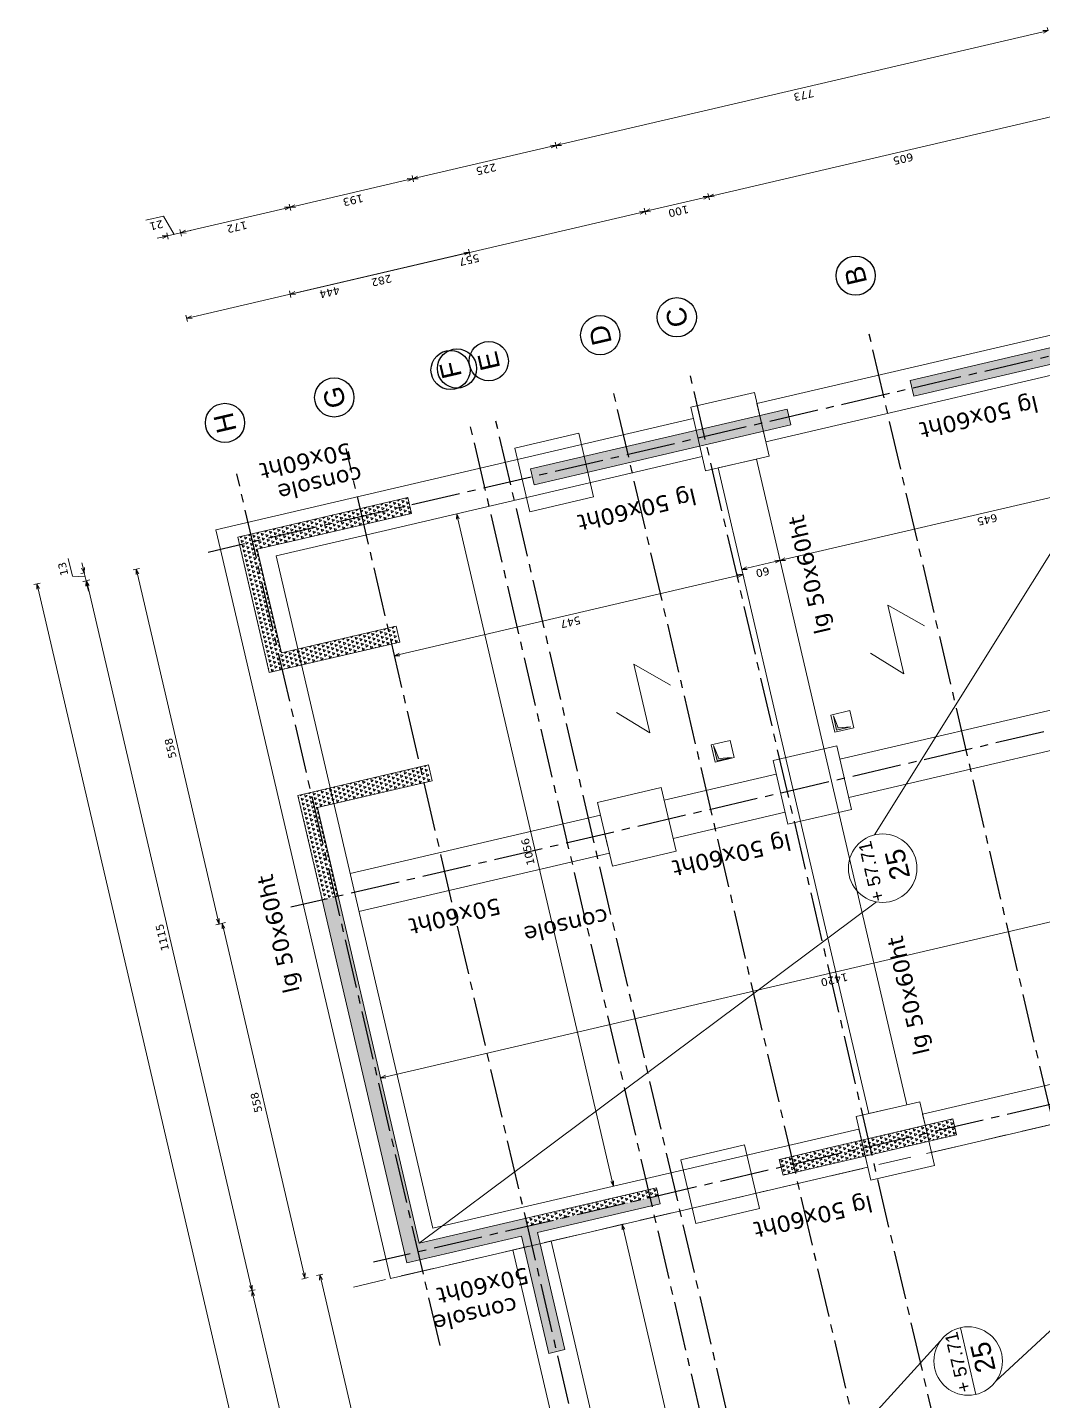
# Model space of a CAD drawing. Header units: metres. Extents: x -49 to 867749, y -579737 to 170817.
# Drawn here: x 596345.32 to 596360.85, y 139772.93 to 139793.93 of the extents above; entities that cross this region are included whole.
import ezdxf
from ezdxf.enums import TextEntityAlignment as Align

# ---------------------------------------------------------------- set-up
doc = ezdxf.new("R2010")
doc.units = ezdxf.units.M
doc.header["$MEASUREMENT"] = 0
doc.header["$PDMODE"] = 3
doc.header["$PDSIZE"] = 0.1
doc.linetypes.add('AXES2', pattern=[1.125, 0.75, -0.125, 0.125, -0.125])
doc.linetypes.add('CACHEX2', pattern=[0.75, 0.5, -0.25])
doc.layers.add('00-AXE-0.00', color=14, linetype='AXES2')
for name, color, linetype, lineweight in [('ACSP - Bois', 47, 'Continuous', 18), ('ACSP - Cotes', 7, 'Continuous', 18), ('ACSP - Fondations', 7, 'Continuous', 18), ('ACSP - Longrines', 7, 'Continuous', 18), ('ACSP - Trémie', 7, 'Continuous', 18)]:
    doc.layers.add(name, color=color, linetype=linetype, lineweight=lineweight)
doc.styles.add('ARIAL', font='arial.ttf')
doc.styles.add('COT', font='verdana.ttf')
doc.styles.add('locaux 100', font='verdana.ttf', dxfattribs={"height": 0.22})
doc.styles.get("Standard").update_dxf_attribs({"font": 'arial.ttf'})
doc.dimstyles.new('COT50', dxfattribs={"dimtxt": 0.12, "dimasz": 0.08, "dimexe": 0.05, "dimexo": 0, "dimgap": 0.05, "dimtad": 1, "dimdec": 0, "dimlfac": 100, "dimzin": 0, "dimdsep": 46, "dimtxsty": 'COT', "dimblk": 'OPEN30', "dimcen": 0.04, "dimdle": 0.05, "dimclrd": 256, "dimclre": 256, "dimclrt": 6, "dimadec": 0, "dimazin": 0, "dimtm": 1e-09, "dimtfac": 1, "dimtdec": 0, "dimtmove": 1, "dimatfit": 0, "dimldrblk": 'OPEN30', "dimfxl": 0.05, "dimfxlon": 1, "dimtolj": 1, "dimtzin": 0, "dimlwd": -1, "dimlwe": -1, "dimarcsym": 0})
pattern_1 = [(163.12127, (596372.97915, 139635.53859), (-0.054743143, -0.05126586), [0.0375, -0.0375]), (223.12127, (596372.97915, 139635.53859), (0.017025965, -0.073041882), [0.0375, -0.0375]), (103.12127, (596372.95178, 139635.51296), (-0.071769108, 0.021776023), [0.0375, -0.0375])]

# ---------------------------------------------------------------- blocks, each defined once
blk = doc.blocks.new('_Open30')
at = {"color": 0, "linetype": 'ByBlock', "lineweight": -2}
for p, q in [((-1, 0.27), (0, 0)), ((0, 0), (-1, -0.27)), ((0, 0), (-1, 0))]:
    blk.add_line(p, q, dxfattribs=at)
blk = doc.blocks.new('*D969')
at = {"layer": 'ACSP - Cotes', "transparency": 16777216}
for p, q in [((596360.856, 139793.866), (596353.485, 139792.148)), ((596360.934, 139793.885), (596360.922, 139793.933)), ((596353.419, 139792.082), (596353.396, 139792.179))]:
    blk.add_line(p, q, dxfattribs=at)
at = {"layer": 'Defpoints', "color": 0, "transparency": 16777216}
for p in [(596360.934, 139793.885), (596353.408, 139792.13), (596354.266, 139788.448)]:
    blk.add_point(p, dxfattribs=at)
at = {"layer": 'ACSP - Cotes', "transparency": 16777216, "xscale": 0.08, "yscale": 0.08, "zscale": 0.08}
for p, rotation in [((596360.934, 139793.885), 13.12127038304243), ((596353.408, 139792.13), 193.1212703830424)]:
    blk.add_blockref('_Open30', p, dxfattribs=dict(at, rotation=rotation))
at = {"layer": 'ACSP - Cotes', "color": 6, "transparency": 16777216, "insert": (596357.196, 139792.898), "char_height": 0.12, "attachment_point": 5, "rotation": 193.1213, "style": 'COT'}
blk.add_mtext('\\A1;773', dxfattribs=at)
blk = doc.blocks.new('*D970')
at = {"layer": 'ACSP - Cotes', "transparency": 16777216}
for p, q in [((596353.419, 139792.082), (596353.396, 139792.179)), ((596353.33, 139792.112), (596351.294, 139791.638)), ((596351.228, 139791.571), (596351.205, 139791.668))]:
    blk.add_line(p, q, dxfattribs=at)
at = {"layer": 'Defpoints', "color": 0, "transparency": 16777216}
for p in [(596351.216, 139791.62), (596354.266, 139788.448), (596352.075, 139787.937)]:
    blk.add_point(p, dxfattribs=at)
at = {"layer": 'ACSP - Cotes', "transparency": 16777216, "xscale": 0.08, "yscale": 0.08, "zscale": 0.08}
for p, rotation in [((596353.408, 139792.13), 13.12127038304243), ((596351.216, 139791.62), 193.1212703830424)]:
    blk.add_blockref('_Open30', p, dxfattribs=dict(at, rotation=rotation))
at = {"layer": 'ACSP - Cotes', "color": 6, "transparency": 16777216, "insert": (596352.337, 139791.765), "char_height": 0.12, "attachment_point": 5, "rotation": 193.1213, "style": 'COT'}
blk.add_mtext('\\A1;225', dxfattribs=at)
blk = doc.blocks.new('*D971')
at = {"layer": 'ACSP - Cotes', "transparency": 16777216}
for p, q in [((596351.138, 139791.601), (596349.416, 139791.2)), ((596351.228, 139791.571), (596351.205, 139791.668)), ((596349.35, 139791.133), (596349.327, 139791.231))]:
    blk.add_line(p, q, dxfattribs=at)
at = {"layer": 'Defpoints', "color": 0, "transparency": 16777216}
for p in [(596349.339, 139791.182), (596352.075, 139787.937), (596350.198, 139787.495)]:
    blk.add_point(p, dxfattribs=at)
at = {"layer": 'ACSP - Cotes', "transparency": 16777216, "xscale": 0.08, "yscale": 0.08, "zscale": 0.08}
for p, rotation in [((596351.216, 139791.62), 13.12127038304243), ((596349.339, 139791.182), 193.1212703830424)]:
    blk.add_blockref('_Open30', p, dxfattribs=dict(at, rotation=rotation))
at = {"layer": 'ACSP - Cotes', "color": 6, "transparency": 16777216, "insert": (596350.303, 139791.291), "char_height": 0.12, "attachment_point": 5, "rotation": 193.1213, "style": 'COT'}
blk.add_mtext('\\A1;193', dxfattribs=at)
blk = doc.blocks.new('*D972')
at = {"layer": 'ACSP - Cotes', "transparency": 16777216}
for p, q in [((596349.261, 139791.164), (596347.744, 139790.81)), ((596349.35, 139791.133), (596349.327, 139791.231)), ((596347.677, 139790.743), (596347.654, 139790.841))]:
    blk.add_line(p, q, dxfattribs=at)
at = {"layer": 'Defpoints', "color": 0, "transparency": 16777216}
for p in [(596347.666, 139790.792), (596350.198, 139787.495), (596348.525, 139787.105)]:
    blk.add_point(p, dxfattribs=at)
at = {"layer": 'ACSP - Cotes', "transparency": 16777216, "xscale": 0.08, "yscale": 0.08, "zscale": 0.08}
for p, rotation in [((596349.339, 139791.182), 13.12127038304243), ((596347.666, 139790.792), 193.1212703830424)]:
    blk.add_blockref('_Open30', p, dxfattribs=dict(at, rotation=rotation))
at = {"layer": 'ACSP - Cotes', "color": 6, "transparency": 16777216, "insert": (596348.527, 139790.879), "char_height": 0.12, "attachment_point": 5, "rotation": 193.1213, "style": 'COT'}
blk.add_mtext('\\A1;172', dxfattribs=at)
blk = doc.blocks.new('*D973')
at = {"layer": 'ACSP - Cotes', "transparency": 16777216}
for p, q in [((596347.405, 139791.048), (596347.133, 139790.985)), ((596347.565, 139790.768), (596347.405, 139791.048)), ((596347.387, 139790.727), (596347.309, 139790.709)), ((596347.476, 139790.696), (596347.453, 139790.794)), ((596347.666, 139790.792), (596347.465, 139790.745)), ((596347.666, 139790.792), (596347.465, 139790.745)), ((596347.677, 139790.743), (596347.654, 139790.841)), ((596347.744, 139790.81), (596347.822, 139790.828))]:
    blk.add_line(p, q, dxfattribs=at)
at = {"layer": 'Defpoints', "color": 0, "transparency": 16777216}
for p in [(596347.465, 139790.745), (596348.525, 139787.105), (596348.539, 139786.137)]:
    blk.add_point(p, dxfattribs=at)
at = {"layer": 'ACSP - Cotes', "transparency": 16777216, "xscale": 0.08, "yscale": 0.08, "zscale": 0.08}
for p, rotation in [((596347.465, 139790.745), 13.12127038304243), ((596347.666, 139790.792), 193.1212703830424)]:
    blk.add_blockref('_Open30', p, dxfattribs=dict(at, rotation=rotation))
at = {"layer": 'ACSP - Cotes', "color": 6, "transparency": 16777216, "insert": (596347.294, 139790.908), "char_height": 0.12, "attachment_point": 5, "rotation": 193.1213, "style": 'COT'}
blk.add_mtext('\\A1;21', dxfattribs=at)
blk = doc.blocks.new('*D981')
at = {"layer": 'ACSP - Cotes', "transparency": 16777216}
for p, q in [((596348.807, 139774.623), (596348.71, 139774.6)), ((596350.364, 139767.726), (596348.777, 139774.533)), ((596350.431, 139767.659), (596350.333, 139767.637))]:
    blk.add_line(p, q, dxfattribs=at)
at = {"layer": 'Defpoints', "color": 0, "transparency": 16777216}
for p in [(596352.366, 139775.452), (596348.759, 139774.611), (596353.99, 139768.489)]:
    blk.add_point(p, dxfattribs=at)
at = {"layer": 'ACSP - Cotes', "transparency": 16777216, "xscale": 0.08, "yscale": 0.08, "zscale": 0.08}
for p, rotation in [((596348.759, 139774.611), 103.1212703794849), ((596350.382, 139767.648), 283.1212703794849)]:
    blk.add_blockref('_Open30', p, dxfattribs=dict(at, rotation=rotation))
at = {"layer": 'ACSP - Cotes', "color": 6, "transparency": 16777216, "insert": (596349.462, 139771.104), "char_height": 0.12, "attachment_point": 5, "rotation": 103.1213, "style": 'COT'}
blk.add_mtext('\\A1;715', dxfattribs=at)
blk = doc.blocks.new('*D982')
at = {"layer": 'ACSP - Cotes', "transparency": 16777216}
for p, q in [((596346.276, 139785.482), (596346.179, 139785.459)), ((596348.741, 139774.689), (596346.246, 139785.392)), ((596348.807, 139774.623), (596348.71, 139774.6))]:
    blk.add_line(p, q, dxfattribs=at)
at = {"layer": 'Defpoints', "color": 0, "transparency": 16777216}
for p in [(596349.835, 139786.311), (596346.227, 139785.47), (596352.366, 139775.452)]:
    blk.add_point(p, dxfattribs=at)
at = {"layer": 'ACSP - Cotes', "transparency": 16777216, "xscale": 0.08, "yscale": 0.08, "zscale": 0.08}
for p, rotation in [((596346.227, 139785.47), 103.1212703794849), ((596348.759, 139774.611), 283.1212703794849)]:
    blk.add_blockref('_Open30', p, dxfattribs=dict(at, rotation=rotation))
at = {"layer": 'ACSP - Cotes', "color": 6, "transparency": 16777216, "insert": (596347.385, 139780.015), "char_height": 0.12, "attachment_point": 5, "rotation": 103.1213, "style": 'COT'}
blk.add_mtext('\\A1;1115', dxfattribs=at)
blk = doc.blocks.new('*D948')
at = {"layer": 'ACSP - Cotes', "transparency": 16777216}
for p, q in [((596345.421, 139785.41), (596345.518, 139785.433)), ((596359.064, 139727.098), (596345.487, 139785.344)), ((596359.034, 139727.009), (596359.131, 139727.032))]:
    blk.add_line(p, q, dxfattribs=at)
at = {"layer": 'Defpoints', "color": 0, "transparency": 16777216}
for p in [(596345.323, 139785.388), (596345.469, 139785.422), (596358.937, 139726.986)]:
    blk.add_point(p, dxfattribs=at)
at = {"layer": 'ACSP - Cotes', "transparency": 16777216, "xscale": 0.08, "yscale": 0.08, "zscale": 0.08}
for p, rotation in [((596345.469, 139785.422), 103.1212703830424), ((596359.083, 139727.02), 283.1212703830424)]:
    blk.add_blockref('_Open30', p, dxfattribs=dict(at, rotation=rotation))
at = {"layer": 'ACSP - Cotes', "color": 6, "transparency": 16777216, "insert": (596352.166, 139756.196), "char_height": 0.12, "attachment_point": 5, "rotation": 103.1213, "style": 'COT'}
blk.add_mtext('\\A1;5997', dxfattribs=at)
blk = doc.blocks.new('*D949')
at = {"layer": 'ACSP - Cotes', "transparency": 16777216}
for p, q in [((596346.01, 139785.541), (596345.947, 139785.809)), ((596346.173, 139785.668), (596346.155, 139785.746)), ((596346.205, 139785.529), (596346.01, 139785.541)), ((596346.199, 139785.592), (596346.142, 139785.579)), ((596346.227, 139785.47), (596346.171, 139785.457)), ((596346.219, 139785.468), (596346.191, 139785.59)), ((596346.219, 139785.468), (596346.191, 139785.59)), ((596346.238, 139785.39), (596346.256, 139785.312))]:
    blk.add_line(p, q, dxfattribs=at)
at = {"layer": 'Defpoints', "color": 0, "transparency": 16777216}
for p in [(596346.191, 139785.59), (596346.199, 139785.592), (596346.227, 139785.47)]:
    blk.add_point(p, dxfattribs=at)
at = {"layer": 'ACSP - Cotes', "transparency": 16777216, "xscale": 0.08, "yscale": 0.08, "zscale": 0.08}
for p, rotation in [((596346.191, 139785.59), 283.1212703830424), ((596346.219, 139785.468), 103.1212703830424)]:
    blk.add_blockref('_Open30', p, dxfattribs=dict(at, rotation=rotation))
at = {"layer": 'ACSP - Cotes', "color": 6, "transparency": 16777216, "insert": (596345.869, 139785.65), "char_height": 0.12, "attachment_point": 5, "rotation": 103.1213, "style": 'COT'}
blk.add_mtext('\\A1;13', dxfattribs=at)
blk = doc.blocks.new('*D956')
at = {"layer": 'ACSP - Cotes', "transparency": 16777216}
for p, q in [((596354.421, 139775.623), (596354.373, 139775.612)), ((596355.889, 139769.329), (596354.439, 139775.545)), ((596355.907, 139769.251), (596355.858, 139769.24))]:
    blk.add_line(p, q, dxfattribs=at)
at = {"layer": 'Defpoints', "color": 0, "transparency": 16777216}
for p in [(596354.421, 139775.623), (596354.421, 139775.623), (596355.907, 139769.251)]:
    blk.add_point(p, dxfattribs=at)
at = {"layer": 'ACSP - Cotes', "transparency": 16777216, "xscale": 0.08, "yscale": 0.08, "zscale": 0.08}
for p, rotation in [((596354.421, 139775.623), 103.1212703830424), ((596355.907, 139769.251), 283.1212703830424)]:
    blk.add_blockref('_Open30', p, dxfattribs=dict(at, rotation=rotation))
at = {"layer": 'ACSP - Cotes', "color": 6, "transparency": 16777216, "insert": (596355.055, 139772.412), "char_height": 0.12, "attachment_point": 5, "rotation": 103.1213, "style": 'COT'}
blk.add_mtext('\\A1;654', dxfattribs=at)
blk = doc.blocks.new('*D957')
at = {"layer": 'ACSP - Cotes', "transparency": 16777216}
for p, q in [((596351.889, 139786.492), (596351.937, 139786.504)), ((596354.268, 139776.286), (596351.907, 139786.415)), ((596354.286, 139776.208), (596354.335, 139776.219))]:
    blk.add_line(p, q, dxfattribs=at)
at = {"layer": 'Defpoints', "color": 0, "transparency": 16777216}
for p in [(596351.889, 139786.492), (596351.889, 139786.492), (596354.286, 139776.208)]:
    blk.add_point(p, dxfattribs=at)
at = {"layer": 'ACSP - Cotes', "transparency": 16777216, "xscale": 0.08, "yscale": 0.08, "zscale": 0.08}
for p, rotation in [((596351.889, 139786.492), 103.1212703830424), ((596354.286, 139776.208), 283.1212703830424)]:
    blk.add_blockref('_Open30', p, dxfattribs=dict(at, rotation=rotation))
at = {"layer": 'ACSP - Cotes', "color": 6, "transparency": 16777216, "insert": (596352.978, 139781.325), "char_height": 0.12, "attachment_point": 5, "rotation": 103.1213, "style": 'COT'}
blk.add_mtext('\\A1;1056', dxfattribs=at)
blk = doc.blocks.new('*D986')
at = {"layer": 'ACSP - Cotes', "transparency": 16777216}
for p, q in [((596350.802, 139777.883), (596364.476, 139781.07)), ((596364.565, 139781.04), (596364.542, 139781.137)), ((596350.735, 139777.816), (596350.712, 139777.913))]:
    blk.add_line(p, q, dxfattribs=at)
at = {"layer": 'Defpoints', "color": 0, "transparency": 16777216}
for p in [(596364.554, 139781.088), (596364.605, 139780.869), (596350.775, 139777.645)]:
    blk.add_point(p, dxfattribs=at)
at = {"layer": 'ACSP - Cotes', "transparency": 16777216, "xscale": 0.08, "yscale": 0.08, "zscale": 0.08}
for p, rotation in [((596364.554, 139781.088), 13.12127038304243), ((596350.724, 139777.865), 193.1212703830424)]:
    blk.add_blockref('_Open30', p, dxfattribs=dict(at, rotation=rotation))
at = {"layer": 'ACSP - Cotes', "color": 6, "transparency": 16777216, "insert": (596357.664, 139779.367), "char_height": 0.12, "attachment_point": 5, "rotation": 193.1213, "style": 'COT'}
blk.add_mtext('\\A1;1420', dxfattribs=at)
blk = doc.blocks.new('*D988')
at = {"layer": 'ACSP - Cotes', "transparency": 16777216}
for p, q in [((596361.561, 139792.702), (596355.821, 139791.364)), ((596361.627, 139792.768), (596361.65, 139792.671)), ((596355.754, 139791.297), (596355.731, 139791.394))]:
    blk.add_line(p, q, dxfattribs=at)
at = {"layer": 'Defpoints', "color": 0, "transparency": 16777216}
for p in [(596361.564, 139793.039), (596355.743, 139791.345), (596356.441, 139788.351)]:
    blk.add_point(p, dxfattribs=at)
at = {"layer": 'ACSP - Cotes', "transparency": 16777216, "xscale": 0.08, "yscale": 0.08, "zscale": 0.08}
for p, rotation in [((596361.639, 139792.72), 13.12127037986355), ((596355.743, 139791.345), 193.1212703798636)]:
    blk.add_blockref('_Open30', p, dxfattribs=dict(at, rotation=rotation))
at = {"layer": 'ACSP - Cotes', "color": 6, "transparency": 16777216, "insert": (596358.716, 139791.923), "char_height": 0.12, "attachment_point": 5, "rotation": 193.1213, "style": 'COT'}
blk.add_mtext('\\A1;605', dxfattribs=at)
blk = doc.blocks.new('*D989')
at = {"layer": 'ACSP - Cotes', "transparency": 16777216}
for p, q in [((596355.754, 139791.297), (596355.731, 139791.394)), ((596354.78, 139791.07), (596354.757, 139791.167)), ((596355.665, 139791.327), (596354.847, 139791.137))]:
    blk.add_line(p, q, dxfattribs=at)
at = {"layer": 'Defpoints', "color": 0, "transparency": 16777216}
for p in [(596354.769, 139791.118), (596356.441, 139788.351), (596355.467, 139788.124)]:
    blk.add_point(p, dxfattribs=at)
at = {"layer": 'ACSP - Cotes', "transparency": 16777216, "xscale": 0.08, "yscale": 0.08, "zscale": 0.08}
for p, rotation in [((596355.743, 139791.345), 13.12127037986355), ((596354.769, 139791.118), 193.1212703798636)]:
    blk.add_blockref('_Open30', p, dxfattribs=dict(at, rotation=rotation))
at = {"layer": 'ACSP - Cotes', "color": 6, "transparency": 16777216, "insert": (596355.281, 139791.122), "char_height": 0.12, "attachment_point": 5, "rotation": 193.1213, "style": 'COT'}
blk.add_mtext('\\A1;100', dxfattribs=at)
blk = doc.blocks.new('*D990')
at = {"layer": 'ACSP - Cotes', "transparency": 16777216}
for p, q in [((596354.78, 139791.07), (596354.757, 139791.167)), ((596354.691, 139791.1), (596349.418, 139789.871)), ((596349.352, 139789.804), (596349.329, 139789.902))]:
    blk.add_line(p, q, dxfattribs=at)
at = {"layer": 'Defpoints', "color": 0, "transparency": 16777216}
for p in [(596349.34, 139789.853), (596355.467, 139788.124), (596350.078, 139786.687)]:
    blk.add_point(p, dxfattribs=at)
at = {"layer": 'ACSP - Cotes', "transparency": 16777216, "xscale": 0.08, "yscale": 0.08, "zscale": 0.08}
for p, rotation in [((596354.769, 139791.118), 13.12127037986355), ((596349.34, 139789.853), 193.1212703798636)]:
    blk.add_blockref('_Open30', p, dxfattribs=dict(at, rotation=rotation))
at = {"layer": 'ACSP - Cotes', "color": 6, "transparency": 16777216, "insert": (596352.08, 139790.377), "char_height": 0.12, "attachment_point": 5, "rotation": 193.1213, "style": 'COT'}
blk.add_mtext('\\A1;557', dxfattribs=at)
blk = doc.blocks.new('*D991')
at = {"layer": 'ACSP - Cotes', "transparency": 16777216}
for p, q in [((596352.093, 139790.443), (596352.07, 139790.541)), ((596349.418, 139789.871), (596352.004, 139790.474)), ((596349.352, 139789.804), (596349.329, 139789.902))]:
    blk.add_line(p, q, dxfattribs=at)
at = {"layer": 'Defpoints', "color": 0, "transparency": 16777216}
for p in [(596352.082, 139790.492), (596352.78, 139787.498), (596350.078, 139786.687)]:
    blk.add_point(p, dxfattribs=at)
at = {"layer": 'ACSP - Cotes', "transparency": 16777216, "xscale": 0.08, "yscale": 0.08, "zscale": 0.08}
for p, rotation in [((596352.082, 139790.492), 13.12127037986355), ((596349.34, 139789.853), 193.1212703798636)]:
    blk.add_blockref('_Open30', p, dxfattribs=dict(at, rotation=rotation))
at = {"layer": 'ACSP - Cotes', "color": 6, "transparency": 16777216, "insert": (596350.737, 139790.063), "char_height": 0.12, "attachment_point": 5, "rotation": 193.1213, "style": 'COT'}
blk.add_mtext('\\A1;282', dxfattribs=at)
blk = doc.blocks.new('*D992')
at = {"layer": 'ACSP - Cotes', "transparency": 16777216}
for p, q in [((596352.093, 139790.443), (596352.07, 139790.541)), ((596352.004, 139790.474), (596347.836, 139789.502)), ((596347.77, 139789.436), (596347.747, 139789.533))]:
    blk.add_line(p, q, dxfattribs=at)
at = {"layer": 'Defpoints', "color": 0, "transparency": 16777216}
for p in [(596347.759, 139789.484), (596352.78, 139787.498), (596348.539, 139786.137)]:
    blk.add_point(p, dxfattribs=at)
at = {"layer": 'ACSP - Cotes', "transparency": 16777216, "xscale": 0.08, "yscale": 0.08, "zscale": 0.08}
for p, rotation in [((596352.082, 139790.492), 13.12127037986355), ((596347.759, 139789.484), 193.1212703798636)]:
    blk.add_blockref('_Open30', p, dxfattribs=dict(at, rotation=rotation))
at = {"layer": 'ACSP - Cotes', "color": 6, "transparency": 16777216, "insert": (596349.945, 139789.881), "char_height": 0.12, "attachment_point": 5, "rotation": 193.1213, "style": 'COT'}
blk.add_mtext('\\A1;444', dxfattribs=at)
blk = doc.blocks.new('*D1018')
at = {"layer": 'ACSP - Cotes', "transparency": 16777216}
for p, q in [((596349.843, 139774.864), (596349.746, 139774.841)), ((596351.4, 139767.967), (596349.813, 139774.775)), ((596351.466, 139767.901), (596351.369, 139767.878))]:
    blk.add_line(p, q, dxfattribs=at)
at = {"layer": 'Defpoints', "color": 0, "transparency": 16777216}
for p in [(596351.33, 139775.211), (596349.795, 139774.853), (596354.163, 139768.529)]:
    blk.add_point(p, dxfattribs=at)
at = {"layer": 'ACSP - Cotes', "transparency": 16777216, "xscale": 0.08, "yscale": 0.08, "zscale": 0.08}
for p, rotation in [((596349.795, 139774.853), 103.121270379485), ((596351.418, 139767.889), 283.121270379485)]:
    blk.add_blockref('_Open30', p, dxfattribs=dict(at, rotation=rotation))
at = {"layer": 'ACSP - Cotes', "color": 6, "transparency": 16777216, "insert": (596350.498, 139771.346), "char_height": 0.12, "attachment_point": 5, "rotation": 103.1213, "style": 'COT'}
blk.add_mtext('\\A1;715', dxfattribs=at)
blk = doc.blocks.new('*D1019')
at = {"layer": 'ACSP - Cotes', "transparency": 16777216}
for p, q in [((596348.351, 139780.241), (596348.253, 139780.218)), ((596349.549, 139774.878), (596348.32, 139780.151)), ((596349.616, 139774.811), (596349.519, 139774.788))]:
    blk.add_line(p, q, dxfattribs=at)
at = {"layer": 'Defpoints', "color": 0, "transparency": 16777216}
for p in [(596350.065, 139780.64), (596348.302, 139780.229), (596351.33, 139775.211)]:
    blk.add_point(p, dxfattribs=at)
at = {"layer": 'ACSP - Cotes', "transparency": 16777216, "xscale": 0.08, "yscale": 0.08, "zscale": 0.08}
for p, rotation in [((596348.302, 139780.229), 103.121270379485), ((596349.567, 139774.8), 283.121270379485)]:
    blk.add_blockref('_Open30', p, dxfattribs=dict(at, rotation=rotation))
at = {"layer": 'ACSP - Cotes', "color": 6, "transparency": 16777216, "insert": (596348.825, 139777.489), "char_height": 0.12, "attachment_point": 5, "rotation": 103.1213, "style": 'COT'}
blk.add_mtext('\\A1;558', dxfattribs=at)
blk = doc.blocks.new('*D1020')
at = {"layer": 'ACSP - Cotes', "transparency": 16777216}
for p, q in [((596347.036, 139785.659), (596346.939, 139785.636)), ((596348.235, 139780.296), (596347.006, 139785.569)), ((596348.302, 139780.229), (596348.204, 139780.207))]:
    blk.add_line(p, q, dxfattribs=at)
at = {"layer": 'Defpoints', "color": 0, "transparency": 16777216}
for p in [(596348.799, 139786.07), (596346.988, 139785.647), (596350.065, 139780.64)]:
    blk.add_point(p, dxfattribs=at)
at = {"layer": 'ACSP - Cotes', "transparency": 16777216, "xscale": 0.08, "yscale": 0.08, "zscale": 0.08}
for p, rotation in [((596346.988, 139785.647), 103.121270379485), ((596348.253, 139780.218), 283.121270379485)]:
    blk.add_blockref('_Open30', p, dxfattribs=dict(at, rotation=rotation))
at = {"layer": 'ACSP - Cotes', "color": 6, "transparency": 16777216, "insert": (596347.511, 139782.907), "char_height": 0.12, "attachment_point": 5, "rotation": 103.1213, "style": 'COT'}
blk.add_mtext('\\A1;558', dxfattribs=at)
blk = doc.blocks.new('*D1021')
at = {"layer": 'ACSP - Cotes', "transparency": 16777216}
for p, q in [((596356.25, 139785.644), (596356.239, 139785.693)), ((596356.328, 139785.663), (596356.757, 139785.763)), ((596356.835, 139785.781), (596356.823, 139785.829))]:
    blk.add_line(p, q, dxfattribs=at)
at = {"layer": 'Defpoints', "color": 0, "transparency": 16777216}
for p in [(596356.835, 139785.781), (596356.835, 139785.781), (596356.25, 139785.644)]:
    blk.add_point(p, dxfattribs=at)
at = {"layer": 'ACSP - Cotes', "transparency": 16777216, "xscale": 0.08, "yscale": 0.08, "zscale": 0.08}
for p, rotation in [((596356.25, 139785.644), 193.1212703798636), ((596356.835, 139785.781), 13.12127037986355)]:
    blk.add_blockref('_Open30', p, dxfattribs=dict(at, rotation=rotation))
at = {"layer": 'ACSP - Cotes', "color": 6, "transparency": 16777216, "insert": (596356.568, 139785.603), "char_height": 0.12, "attachment_point": 5, "rotation": 193.1213, "style": 'COT'}
blk.add_mtext('\\A1;60', dxfattribs=at)
blk = doc.blocks.new('*D1022')
at = {"layer": 'ACSP - Cotes', "transparency": 16777216}
for p, q in [((596356.912, 139785.799), (596363.04, 139787.227)), ((596363.118, 139787.245), (596363.107, 139787.294)), ((596356.835, 139785.781), (596356.823, 139785.829))]:
    blk.add_line(p, q, dxfattribs=at)
at = {"layer": 'Defpoints', "color": 0, "transparency": 16777216}
for p in [(596363.118, 139787.245), (596363.118, 139787.245), (596356.835, 139785.781)]:
    blk.add_point(p, dxfattribs=at)
at = {"layer": 'ACSP - Cotes', "transparency": 16777216, "xscale": 0.08, "yscale": 0.08, "zscale": 0.08}
for p, rotation in [((596363.118, 139787.245), 13.12127037986355), ((596356.835, 139785.781), 193.1212703798636)]:
    blk.add_blockref('_Open30', p, dxfattribs=dict(at, rotation=rotation))
at = {"layer": 'ACSP - Cotes', "color": 6, "transparency": 16777216, "insert": (596360.002, 139786.404), "char_height": 0.12, "attachment_point": 5, "rotation": 193.1213, "style": 'COT'}
blk.add_mtext('\\A1;645', dxfattribs=at)
blk = doc.blocks.new('*D1025')
at = {"layer": 'ACSP - Cotes', "transparency": 16777216}
for p, q in [((596356.191, 139785.548), (596351.015, 139784.342)), ((596356.257, 139785.615), (596356.28, 139785.517)), ((596350.949, 139784.275), (596350.926, 139784.372))]:
    blk.add_line(p, q, dxfattribs=at)
at = {"layer": 'Defpoints', "color": 0, "transparency": 16777216}
for p in [(596356.25, 139785.644), (596350.937, 139784.323), (596351.638, 139781.315)]:
    blk.add_point(p, dxfattribs=at)
at = {"layer": 'ACSP - Cotes', "transparency": 16777216, "xscale": 0.08, "yscale": 0.08, "zscale": 0.08}
for p, rotation in [((596356.268, 139785.566), 13.12127037986355), ((596350.937, 139784.323), 193.1212703798636)]:
    blk.add_blockref('_Open30', p, dxfattribs=dict(at, rotation=rotation))
at = {"layer": 'ACSP - Cotes', "color": 6, "transparency": 16777216, "insert": (596353.628, 139784.836), "char_height": 0.12, "attachment_point": 5, "rotation": 193.1213, "style": 'COT'}
blk.add_mtext('\\A1;547', dxfattribs=at)

msp = doc.modelspace()

# ---------------------------------------------------------------- hatches: boundary and pattern name
at = {"layer": 'ACSP - Bois'}
h = msp.add_hatch(dxfattribs=at)
h.set_pattern_fill('TRIANG', color=256, scale=0.2, style=0)
h.set_pattern_definition(pattern_1)
h.paths.add_polyline_path([(596358.88, 139788.291), (596358.823, 139788.535), (596363.03, 139789.515), (596363.087, 139789.272)])
h = msp.add_hatch(dxfattribs=at)
h.set_pattern_fill('TRIANG', color=256, scale=0.2, style=0)
h.set_pattern_definition(pattern_1)
h.paths.add_polyline_path([(596353.075, 139786.938), (596353.019, 139787.182), (596356.943, 139788.096), (596357, 139787.853)])
h = msp.add_hatch(dxfattribs=at)
h.set_pattern_fill('TRIANG', color=256, scale=0.2, style=0)
h.set_pattern_definition(pattern_1)
h.paths.add_polyline_path([(596350.961, 139784.776), (596351.018, 139784.532), (596349.021, 139784.067), (596348.539, 139786.137), (596351.139, 139786.743), (596351.196, 139786.5), (596348.839, 139785.951), (596349.208, 139784.367)])
h = msp.add_hatch(dxfattribs=at)
h.set_pattern_fill('TRIANG', color=256, scale=0.2, style=0)
h.set_pattern_definition(pattern_1)
h.paths.add_polyline_path([(596351.333, 139782.624), (596351.39, 139782.381), (596351.513, 139782.409), (596351.456, 139782.653)])
h.paths.add_polyline_path([(596349.459, 139782.187), (596349.833, 139780.586), (596350.034, 139780.633), (596349.661, 139782.234)])
h.paths.add_polyline_path([(596349.661, 139782.234), (596350.034, 139780.633), (596350.076, 139780.643), (596349.76, 139782.001), (596351.39, 139782.381), (596351.333, 139782.624)])
h = msp.add_hatch(dxfattribs=at)
h.set_pattern_fill('TRIANG', color=256, scale=0.2, style=0)
h.set_pattern_definition(pattern_1)
h.paths.add_polyline_path([(596349.833, 139780.586), (596351.098, 139775.157), (596351.299, 139775.204), (596350.034, 139780.633)])
h = msp.add_hatch(dxfattribs=at)
h.set_pattern_fill('TRIANG', color=256, scale=0.2, style=0)
h.set_pattern_definition(pattern_1)
h.paths.add_polyline_path([(596351.098, 139775.157), (596351.127, 139775.035), (596351.328, 139775.082), (596351.299, 139775.204)])
h.paths.add_polyline_path([(596351.313, 139775.335), (596350.076, 139780.643), (596350.034, 139780.633), (596351.299, 139775.204), (596352.972, 139775.593), (596352.944, 139775.715)])
h = msp.add_hatch(dxfattribs=at)
h.set_pattern_fill('TRIANG', color=256, scale=0.2, style=0)
h.set_pattern_definition([(163.12127, (596272.664997, 139706.722426), (-0.054743143, -0.05126586), [0.0375, -0.0375]), (223.12127, (596272.664997, 139706.722426), (0.017025965, -0.07304188), [0.0375, -0.0375]), (103.12127, (596272.637625, 139706.696793), (-0.071769108, 0.021776023), [0.0375, -0.0375])])
h.paths.add_polyline_path([(596359.475, 139777.238), (596359.531, 139776.994), (596356.88, 139776.376), (596356.823, 139776.619)])
h = msp.add_hatch(dxfattribs=at)
h.set_pattern_fill('TRIANG', color=256, scale=0.2, style=0)
h.set_pattern_definition(pattern_1)
h.paths.add_polyline_path([(596351.299, 139775.204), (596351.328, 139775.082), (596352.879, 139775.443), (596353.297, 139773.651), (596353.418, 139773.68), (596352.972, 139775.593)])
h.paths.add_polyline_path([(596352.972, 139775.593), (596353.418, 139773.68), (596353.54, 139773.708), (596353.122, 139775.5), (596355, 139775.938), (596354.972, 139776.06)])
h = msp.add_hatch(dxfattribs=at)
h.set_pattern_fill('TRIANG', color=256, scale=0.2, style=0)
h.set_pattern_definition(pattern_1)
h.paths.add_polyline_path([(596352.944, 139775.715), (596352.972, 139775.593), (596354.972, 139776.06), (596354.943, 139776.181)])
at = {"layer": 'ACSP - Trémie'}
for points in [[(596357.65, 139783.401), (596357.7, 139783.185), (596357.917, 139783.235), (596357.724, 139783.22)], [(596355.823, 139782.931), (596355.873, 139782.715), (596356.09, 139782.765), (596355.898, 139782.75)]]:
    msp.add_hatch(color=256, dxfattribs=at).paths.add_polyline_path(points)

# ---------------------------------------------------------------- linework, layer by layer
at = {"layer": '00-AXE-0.00'}
for p, q in [((596363.984, 139789.609), (596348.086, 139785.904)), ((596372.216, 139729.106), (596358.171, 139789.358)), ((596369.482, 139728.469), (596355.437, 139788.721)), ((596368.311, 139728.196), (596354.266, 139788.448)), ((596366.507, 139727.775), (596352.462, 139788.027)), ((596366.119, 139727.685), (596352.075, 139787.937)), ((596361.266, 139740.014), (596350.198, 139787.495)), ((596351.634, 139773.769), (596348.525, 139787.105)), ((596365.249, 139784.18), (596349.352, 139780.474)), ((596366.515, 139778.75), (596350.618, 139775.045))]:
    msp.add_line(p, q, dxfattribs=at)
at = {"layer": '00-AXE-0.00', "linetype": 'Continuous'}
for centre in [(596357.99, 139790.137), (596355.256, 139789.5), (596354.084, 139789.227), (596354.084, 139789.227), (596352.379, 139788.829), (596351.795, 139788.693), (596351.893, 139788.716), (596350.016, 139788.274), (596350.016, 139788.274), (596348.344, 139787.884), (596348.344, 139787.884)]:
    msp.add_circle(centre, 0.3, dxfattribs=at)
at = {"layer": 'ACSP - Bois'}
for points in [[(596358.88, 139788.291), (596358.823, 139788.535), (596363.03, 139789.515), (596363.087, 139789.272), (596358.88, 139788.291)], [(596353.075, 139786.938), (596353.019, 139787.182), (596356.943, 139788.096), (596357, 139787.853), (596353.075, 139786.938)], [(596350.961, 139784.776), (596351.018, 139784.532), (596349.021, 139784.067), (596348.539, 139786.137), (596351.139, 139786.743), (596351.196, 139786.5), (596348.839, 139785.951), (596349.208, 139784.367), (596350.961, 139784.776)], [(596353.297, 139773.651), (596353.54, 139773.708), (596353.122, 139775.5), (596355, 139775.938), (596354.943, 139776.181), (596351.313, 139775.335), (596349.76, 139782.001), (596351.513, 139782.409), (596351.456, 139782.653), (596349.459, 139782.187), (596351.127, 139775.035), (596352.879, 139775.443), (596353.297, 139773.651)], [(596359.475, 139777.238), (596359.531, 139776.994), (596356.88, 139776.376), (596356.823, 139776.619), (596359.475, 139777.238)]]:
    msp.add_lwpolyline(points, dxfattribs=at)
at = {"layer": 'ACSP - Cotes'}
for p, q in [((596355.062, 139782.113), (596356.775, 139782.512)), ((596354.088, 139781.886), (596350.258, 139780.993)), ((596355.198, 139781.529), (596356.911, 139781.928)), ((596354.156, 139781.594), (596354.201, 139781.399)), ((596354.224, 139781.302), (596350.394, 139780.409))]:
    msp.add_line(p, q, dxfattribs=at)
for points in [[(596358.281, 139781.584), (596363.087, 139789.271)], [(596358.481, 139785.098), (596358.726, 139784.046), (596358.22, 139784.361)], [(596358.481, 139785.098), (596359.044, 139784.778)], [(596354.596, 139784.193), (596354.841, 139783.141), (596354.335, 139783.455)], [(596354.596, 139784.193), (596355.16, 139783.873)], [(596351.313, 139775.335), (596358.307, 139780.558)], [(596360.135, 139773.225), (596365.208, 139777.92)], [(596359.711, 139773.533), (596359.592, 139774.044), (596359.83, 139773.022)], [(596354.689, 139768.78), (596359.287, 139773.841)]]:
    msp.add_lwpolyline(points, dxfattribs=at)
for centre in [(596358.403, 139781.073), (596359.711, 139773.533)]:
    msp.add_circle(centre, 0.524, dxfattribs=at)
at = {"layer": 'ACSP - Fondations'}
for points in [[(596355.694, 139787.15), (596355.467, 139788.124), (596356.441, 139788.351), (596356.668, 139787.377), (596355.694, 139787.15)], [(596353.007, 139786.524), (596352.78, 139787.498), (596353.754, 139787.725), (596353.981, 139786.751), (596353.007, 139786.524)], [(596356.954, 139781.744), (596356.727, 139782.718), (596357.701, 139782.945), (596357.928, 139781.971), (596356.954, 139781.744)], [(596354.27, 139781.105), (596354.043, 139782.079), (596355.017, 139782.306), (596355.244, 139781.332), (596354.27, 139781.105)], [(596358.223, 139776.298), (596357.996, 139777.272), (596358.97, 139777.499), (596359.197, 139776.525), (596358.223, 139776.298)], [(596355.544, 139775.639), (596355.317, 139776.613), (596356.291, 139776.84), (596356.518, 139775.866), (596355.544, 139775.639)]]:
    msp.add_lwpolyline(points, dxfattribs=at)
at = {"layer": 'ACSP - Longrines'}
for p, q in [((596355.507, 139787.952), (596348.204, 139786.25)), ((596350.799, 139786.238), (596355.643, 139787.368)), ((596350.078, 139786.687), (596350.078, 139786.687)), ((596348.275, 139785.947), (596348.204, 139786.25)), ((596350.799, 139786.238), (596349.126, 139785.849)), ((596350.874, 139774.796), (596348.275, 139785.947)), ((596351.523, 139775.564), (596349.126, 139785.849)), ((596357.749, 139782.739), (596363.645, 139784.114)), ((596358.191, 139777.318), (596356.777, 139783.384)), ((596357.361, 139783.52), (596358.775, 139777.454)), ((596357.885, 139782.155), (596363.781, 139783.529)), ((596358.483, 139777.386), (596358.191, 139777.318)), ((596353.332, 139775.369), (596351.166, 139774.864)), ((596354.818, 139768.997), (596353.332, 139775.369)), ((596352.748, 139775.233), (596354.234, 139768.861)), ((596351.166, 139774.864), (596350.874, 139774.796))]:
    msp.add_line(p, q, dxfattribs=at)
at = {"layer": 'ACSP - Longrines', "linetype": 'CACHEX2'}
msp.add_line((596350.311, 139774.665), (596368.778, 139778.97), dxfattribs=at)
at = {"layer": 'ACSP - Longrines'}
for points in [[(596362.445, 139789.261), (596362.377, 139789.553), (596356.481, 139788.179), (596356.617, 139787.595), (596362.513, 139788.969)], [(596356.777, 139783.384), (596355.889, 139787.195), (596356.473, 139787.332), (596357.361, 139783.52)], [(596359.082, 139777.018), (596359.014, 139777.31), (596364.91, 139778.684), (596365.047, 139778.1), (596359.151, 139776.726)], [(596351.523, 139775.564), (596351.523, 139775.564), (596358.04, 139777.083), (596358.177, 139776.499), (596353.332, 139775.369)]]:
    msp.add_lwpolyline(points, dxfattribs=at)
at = {"layer": 'ACSP - Trémie'}
for points in [[(596357.611, 139783.415), (596357.672, 139783.152), (596357.964, 139783.22), (596357.903, 139783.483)], [(596355.842, 139782.697), (596355.781, 139782.96), (596356.073, 139783.028), (596356.134, 139782.765)]]:
    msp.add_lwpolyline(points, close=True, dxfattribs=at)
for points in [[(596357.65, 139783.401), (596357.7, 139783.185), (596357.917, 139783.235), (596357.724, 139783.22), (596357.65, 139783.401)], [(596355.817, 139782.949), (596355.872, 139782.714), (596356.089, 139782.766), (596355.896, 139782.75), (596355.817, 139782.949)]]:
    msp.add_lwpolyline(points, dxfattribs=at)

# ---------------------------------------------------------------- texts
at = {"layer": '00-AXE-0.00'}
for s, p in [('B', (596357.99, 139790.137)), ('C', (596355.256, 139789.5)), ('D', (596354.084, 139789.227)), ('E', (596352.379, 139788.829)), ('F', (596351.795, 139788.693)), ('G', (596350.016, 139788.274)), ('H', (596348.344, 139787.884))]:
    msp.add_text(s, height=0.3, rotation=103.1213, dxfattribs=at).set_placement(p, align=Align.MIDDLE_CENTER)
at = {"layer": 'ACSP - Cotes', "rotation": 103.1213, "style": 'ARIAL'}
for s, insert, char_height, width, attachment_point in [('+ 57.71', (596358.439, 139780.588), 0.2, 1.027, 7), ('25', (596358.535, 139780.87), 0.3, 0.50644, 1), ('+ 57.71', (596359.759, 139773.08), 0.2, 1.027, 7), ('25', (596359.843, 139773.33), 0.3, 0.50644, 1)]:
    msp.add_mtext(s, dxfattribs=dict(at, insert=insert, char_height=char_height, width=width, attachment_point=attachment_point))
at = {"layer": 'ACSP - Longrines', "style": 'locaux 100'}
for s, rotation, p in [('lg 50x60ht', 193.1213, (596360.75, 139788.305)), (' 50x60ht', 193.1213, (596350.353, 139787.609)), ('console', 193.1213, (596350.408, 139787.227)), ('lg 50x60ht', 193.1213, (596355.52, 139786.889)), ('lg 50x60ht', 103.1213, (596357.615, 139784.689)), ('lg 50x60ht', 193.1213, (596356.968, 139781.603)), ('lg 50x60ht', 103.1213, (596349.489, 139779.194)), (' 50x60ht', 193.1213, (596352.634, 139780.644)), ('console', 193.1213, (596354.172, 139780.464)), ('lg 50x60ht', 103.1213, (596359.126, 139778.25)), ('lg 50x60ht', 193.1213, (596358.214, 139776.072)), (' 50x60ht', 193.1213, (596353.063, 139774.995)), ('console', 193.1213, (596352.781, 139774.516))]:
    msp.add_text(s, height=0.25, rotation=rotation, dxfattribs=at).set_placement(p)

# ---------------------------------------------------------------- dimensions: what is measured, and where the dimension line sits
at = {"layer": 'ACSP - Cotes'}
for base, p1, p2, angle, picture, middle in [((596353.408, 139792.13), (596360.934, 139793.885), (596354.266, 139788.448), 13.1213, '*D969', (596357.196, 139792.898)), ((596355.743, 139791.345), (596361.564, 139793.039), (596356.441, 139788.351), 13.1213, '*D988', (596358.716, 139791.923)), ((596351.216, 139791.62), (596354.266, 139788.448), (596352.075, 139787.937), 13.1213, '*D970', (596352.337, 139791.765)), ((596349.339, 139791.182), (596352.075, 139787.937), (596350.198, 139787.495), 13.1213, '*D971', (596350.303, 139791.291)), ((596354.769, 139791.118), (596356.441, 139788.351), (596355.467, 139788.124), 13.1213, '*D989', (596355.281, 139791.122)), ((596347.666, 139790.792), (596350.198, 139787.495), (596348.525, 139787.105), 13.1213, '*D972', (596348.527, 139790.879)), ((596349.34, 139789.853), (596355.467, 139788.124), (596350.078, 139786.687), 13.1213, '*D990', (596352.08, 139790.377)), ((596347.465, 139790.745), (596348.525, 139787.105), (596348.539, 139786.137), 13.1213, '*D973', (596347.382, 139790.928)), ((596347.759, 139789.484), (596352.78, 139787.498), (596348.539, 139786.137), 13.1213, '*D992', (596349.945, 139789.881)), ((596352.082, 139790.492), (596350.078, 139786.687), (596352.78, 139787.498), 13.1213, '*D991', (596350.737, 139790.063)), ((596363.118, 139787.245), (596356.835, 139785.781), (596363.118, 139787.245), 193.1213, '*D1022', (596360.002, 139786.404)), ((596346.227, 139785.47), (596352.366, 139775.452), (596349.835, 139786.311), 283.1213, '*D982', (596347.385, 139780.015)), ((596346.988, 139785.647), (596350.065, 139780.64), (596348.799, 139786.07), 283.1213, '*D1020', (596347.511, 139782.907)), ((596356.835, 139785.781), (596356.25, 139785.644), (596356.835, 139785.781), 193.1213, '*D1021', (596356.568, 139785.603)), ((596350.937, 139784.323), (596356.25, 139785.644), (596351.638, 139781.315), 193.1213, '*D1025', (596353.628, 139784.836)), ((596348.3018861, 139780.2292707), (596351.330139, 139775.2106965), (596350.0645422, 139780.6401435), 283.1212704, '*D1019', (596348.8248878, 139777.4889538)), ((596348.759, 139774.611), (596353.99, 139768.489), (596352.366, 139775.452), 283.1213, '*D981', (596349.462, 139771.104)), ((596349.795, 139774.853), (596354.163, 139768.529), (596351.33, 139775.211), 283.1213, '*D1018', (596350.498, 139771.346))]:
    dim = msp.add_linear_dim(base=base, p1=p1, p2=p2, angle=angle, dimstyle='COT50', dxfattribs=at)
    dim.commit()
    dim.dimension.update_dxf_attribs({"geometry": picture, "text_midpoint": middle})
for p1, p2, distance, picture, middle in [((596354.286, 139776.208), (596351.889, 139786.492), 0, '*D957', (596352.978, 139781.325)), ((596346.227, 139785.47), (596346.199, 139785.592), 0.008, '*D949', (596345.889, 139785.565)), ((596358.937, 139726.986), (596345.323, 139785.388), -0.15, '*D948', (596352.166, 139756.196)), ((596350.775, 139777.645), (596364.605, 139780.869), 0.225, '*D986', (596357.664, 139779.367)), ((596355.907, 139769.251), (596354.421, 139775.623), 0, '*D956', (596355.055, 139772.412))]:
    dim = msp.add_aligned_dim(p1=p1, p2=p2, distance=distance, dimstyle='COT50', dxfattribs=at)
    dim.commit()
    dim.dimension.update_dxf_attribs({"geometry": picture, "text_midpoint": middle})

doc.saveas('drawing.dxf')
